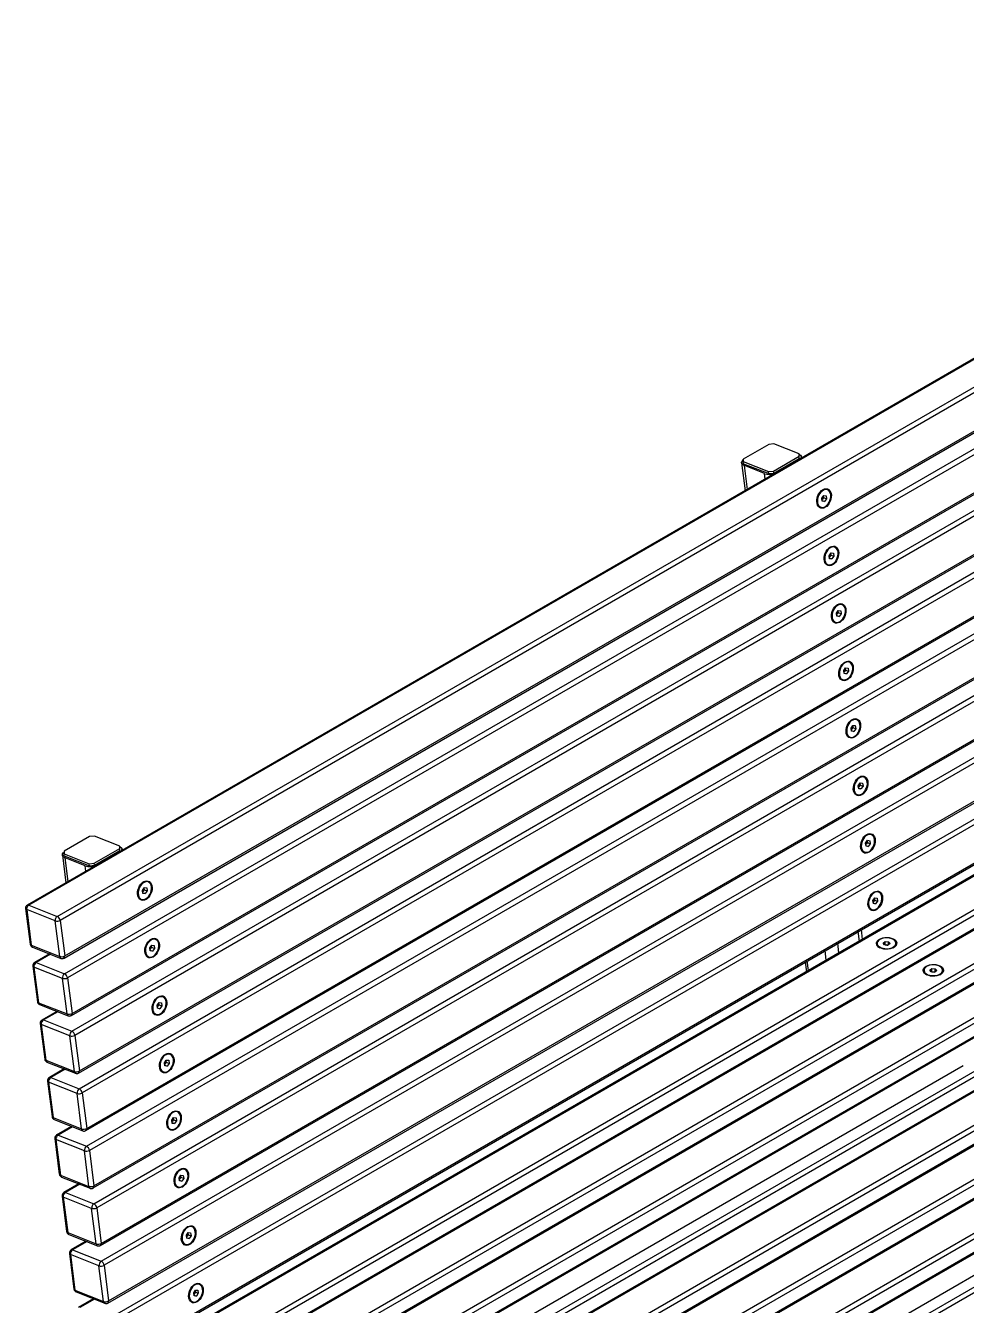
# Model space of a CAD drawing. Header units: millimetres. Extents: x 4581 to 10521, y 581 to 4781.
# Drawn here: x 8437 to 9220, y 2658 to 3724 of the extents above; entities that cross this region are included whole.
import ezdxf

# ---------------------------------------------------------------- set-up
doc = ezdxf.new("R2010")
doc.units = ezdxf.units.MM

# ---------------------------------------------------------------- blocks, each defined once
blk = doc.blocks.new('izometria')
for p, q in [((1578.3, 2706.1), (309.7, 1973.8)), ((1579.4, 2706.1), (310.9, 1973.8)), ((334.6, 1964.4), (1603.2, 2696.7)), ((1605.6, 2693.3), (337, 1961)), ((340.2, 1929.6), (1608.8, 2661.9)), ((340.8, 1931.4), (1609.4, 2663.7)), ((340.7, 1916.6), (1609.3, 2648.9)), ((1611.7, 2645.4), (343.1, 1913.1)), ((346.3, 1881.8), (1614.8, 2614.1)), ((346.9, 1883.5), (1615.4, 2615.8)), ((346.8, 1868.7), (1615.3, 2601)), ((1617.8, 2597.6), (349.2, 1865.3)), ((352.4, 1833.9), (1620.9, 2566.2)), ((353, 1835.7), (1621.5, 2568)), ((352.9, 1820.8), (1621.4, 2553.1)), ((1623.8, 2549.7), (355.3, 1817.4)), ((358.5, 1786), (1627, 2518.3)), ((359.1, 1787.8), (1627.6, 2520.1)), ((359, 1773), (1627.5, 2505.3)), ((1629.9, 2501.8), (361.4, 1769.5)), ((364.5, 1738.2), (1633.1, 2470.5)), ((365.1, 1739.9), (1633.7, 2472.2)), ((365, 1725.1), (1633.6, 2457.4)), ((1636, 2454), (367.5, 1721.6)), ((370.6, 1690.3), (1639.2, 2422.6)), ((371.2, 1692.1), (1639.8, 2424.4)), ((371.1, 1677.2), (1639.7, 2409.5)), ((1642.1, 2406.1), (373.5, 1673.8)), ((377.3, 1644.2), (1645.9, 2376.5)), ((376.7, 1642.4), (1645.3, 2374.7)), ((377.2, 1629.3), (1645.8, 2361.7)), ((1648.2, 2358.2), (379.6, 1625.9)), ((927.1, 2357.4), (905.9, 2345.1)), ((931.3, 2357.8), (927.1, 2357.4)), ((952.3, 2349.5), (931.3, 2357.8)), ((905.9, 2345.1), (905.9, 2343.1)), ((931, 2335.2), (952.3, 2347.5)), ((931.3, 2333.5), (952.5, 2345.7)), ((952.3, 2347.5), (952.3, 2349.5)), ((952.5, 2347.8), (952.3, 2349.5)), ((952.5, 2345.7), (952.3, 2347.5)), ((952.5, 2345.7), (952.5, 2347.8)), ((954.3, 2345.9), (954.1, 2347.1)), ((904.5, 2341.9), (907.4, 2318.8)), ((905.9, 2343.1), (926.8, 2334.8)), ((906.1, 2341.3), (905.9, 2343.1)), ((906.1, 2341.3), (927.1, 2333.1)), ((923.5, 2333.1), (906.8, 2339.7)), ((909.3, 2319.9), (906.8, 2339.7)), ((926.8, 2334.8), (931, 2335.2)), ((927.1, 2333.1), (926.8, 2334.8)), ((931.3, 2333.5), (931, 2335.2)), ((382.8, 1594.5), (1651.3, 2326.9)), ((383.4, 1596.3), (1651.9, 2328.6)), ((924.1, 2328.5), (923.5, 2333.1)), ((927.1, 2333.1), (931.3, 2333.5)), ((1646, 2315.2), (377.4, 1582.9)), ((1647.5, 2315), (378.9, 1582.7)), ((971.3, 2312.6), (972.9, 2314.9)), ((971.6, 2310.1), (971.3, 2312.6)), ((972.7, 2313.1), (971.9, 2311.9)), ((972.5, 2314.4), (972.5, 2314.3)), ((972.5, 2314.3), (972.7, 2313.1)), ((972.7, 2313.1), (975.1, 2312.1)), ((972.9, 2314.9), (974.8, 2314.6)), ((974.8, 2314.6), (975.1, 2312.1)), ((976.1, 2319.6), (975.7, 2319.8)), ((969.9, 2305.3), (970.3, 2305.1)), ((971.9, 2311.9), (971.4, 2311.3)), ((971.5, 2310.6), (973.5, 2309.8)), ((973.5, 2309.8), (971.6, 2310.1)), ((975.1, 2312.1), (973.5, 2309.8)), ((403, 1568.8), (1671.5, 2301.1)), ((1673.7, 2297.5), (405.1, 1565.2)), ((1684.9, 2292.7), (416.3, 1560.4)), ((1686.4, 2292.6), (417.8, 1560.3)), ((441.9, 1546.4), (1710.4, 2278.7)), ((1712.5, 2275), (444, 1542.7)), ((1723.8, 2270.3), (455.2, 1538)), ((1725.3, 2270.1), (456.7, 1537.8)), ((982.1, 2271.7), (981.7, 2271.9)), ((977.3, 2264.7), (979, 2267)), ((977.7, 2262.2), (977.3, 2264.7)), ((978, 2264.1), (977.5, 2263.4)), ((977.6, 2262.8), (979.6, 2262)), ((979.6, 2262), (977.7, 2262.2)), ((978.8, 2265.2), (978, 2264.1)), ((978.6, 2266.5), (978.8, 2265.2)), ((978.6, 2266.5), (978.6, 2266.5)), ((978.8, 2265.2), (981.2, 2264.2)), ((979, 2267), (980.9, 2266.8)), ((981.2, 2264.2), (979.6, 2262)), ((980.9, 2266.8), (981.2, 2264.2)), ((480.8, 1523.9), (1749.3, 2256.2)), ((1751.4, 2252.6), (482.9, 1520.2)), ((976, 2257.4), (976.4, 2257.2)), ((1762.7, 2247.8), (494.1, 1515.5)), ((1764.2, 2247.7), (495.6, 1515.4)), ((519.7, 1501.5), (1788.2, 2233.8)), ((1790.3, 2230.1), (521.8, 1497.8)), ((1801.6, 2225.4), (533, 1493)), ((1803.1, 2225.2), (534.5, 1492.9)), ((983.4, 2216.9), (985, 2219.1)), ((983.8, 2214.3), (983.4, 2216.9)), ((984.9, 2217.3), (984.1, 2216.2)), ((984.7, 2218.6), (984.9, 2217.3)), ((984.7, 2218.6), (984.7, 2218.6)), ((984.9, 2217.3), (987.3, 2216.4)), ((985, 2219.1), (987, 2218.9)), ((987, 2218.9), (987.3, 2216.4)), ((988.2, 2223.9), (987.8, 2224)), ((558.5, 1479), (1827.1, 2211.3)), ((1829.2, 2207.7), (560.7, 1475.3)), ((982.1, 2209.5), (982.5, 2209.4)), ((984.1, 2216.2), (983.6, 2215.6)), ((983.7, 2214.9), (985.7, 2214.1)), ((985.7, 2214.1), (983.8, 2214.3)), ((987.3, 2216.4), (985.7, 2214.1)), ((1840.4, 2202.9), (571.9, 1470.6)), ((1841.9, 2202.8), (573.4, 1470.4)), ((597.4, 1456.6), (1866, 2188.9)), ((1868.1, 2185.2), (599.6, 1452.9)), ((1879.3, 2180.5), (610.8, 1448.1)), ((1880.8, 2180.3), (612.3, 1448)), ((994.3, 2176), (993.9, 2176.1)), ((636.3, 1434.1), (1904.9, 2166.4)), ((989.5, 2169), (991.1, 2171.3)), ((989.8, 2166.5), (989.5, 2169)), ((990.1, 2168.3), (989.7, 2167.7)), ((989.8, 2167), (991.8, 2166.2)), ((991.8, 2166.2), (989.8, 2166.5)), ((990.9, 2169.5), (990.1, 2168.3)), ((990.8, 2170.8), (990.8, 2170.7)), ((990.8, 2170.7), (990.9, 2169.5)), ((990.9, 2169.5), (993.4, 2168.5)), ((991.1, 2171.3), (993.1, 2171)), ((993.4, 2168.5), (991.8, 2166.2)), ((993.1, 2171), (993.4, 2168.5)), ((1907, 2162.8), (638.5, 1430.4)), ((1918.2, 2158), (649.7, 1425.7)), ((1919.7, 2157.9), (651.2, 1425.5)), ((988.2, 2161.7), (988.6, 2161.5)), ((675.2, 1411.7), (1943.8, 2144)), ((1945.9, 2140.3), (677.3, 1408)), ((995.6, 2121.1), (997.2, 2123.4)), ((995.9, 2118.6), (995.6, 2121.1)), ((997, 2121.6), (996.2, 2120.5)), ((996.9, 2122.9), (997, 2121.6)), ((996.9, 2122.9), (996.9, 2122.9)), ((997, 2121.6), (999.5, 2120.6)), ((997.2, 2123.4), (999.1, 2123.2)), ((999.1, 2123.2), (999.5, 2120.6)), ((1000.4, 2128.1), (1000, 2128.3)), ((994.3, 2113.8), (994.7, 2113.6)), ((996.2, 2120.5), (995.8, 2119.8)), ((995.9, 2119.1), (997.9, 2118.4)), ((997.9, 2118.4), (995.9, 2118.6)), ((999.5, 2120.6), (997.9, 2118.4)), ((1006.5, 2080.3), (1006.1, 2080.4)), ((1001.7, 2073.2), (1003.3, 2075.5)), ((1002, 2070.7), (1001.7, 2073.2)), ((1002.3, 2072.6), (1001.8, 2072)), ((1001.9, 2071.3), (1003.9, 2070.5)), ((1003.9, 2070.5), (1002, 2070.7)), ((1003.1, 2073.7), (1002.3, 2072.6)), ((1002.9, 2075), (1003.1, 2073.7)), ((1002.9, 2075), (1002.9, 2075)), ((1003.1, 2073.7), (1005.6, 2072.8)), ((1003.3, 2075.5), (1005.2, 2075.3)), ((1005.6, 2072.8), (1003.9, 2070.5)), ((1005.2, 2075.3), (1005.6, 2072.8)), ((1000.4, 2065.9), (1000.8, 2065.8)), ((361.4, 2030.8), (340.2, 2018.6)), ((365.6, 2031.2), (361.4, 2030.8)), ((386.6, 2022.9), (365.6, 2031.2)), ((1007.8, 2025.4), (1009.4, 2027.7)), ((1008.1, 2022.9), (1007.8, 2025.4)), ((1009.2, 2025.9), (1008.4, 2024.7)), ((1009, 2027.2), (1009, 2027.1)), ((1009, 2027.1), (1009.2, 2025.9)), ((1009.2, 2025.9), (1011.6, 2024.9)), ((1009.4, 2027.7), (1011.3, 2027.4)), ((1011.6, 2024.9), (1010, 2022.6)), ((1011.3, 2027.4), (1011.6, 2024.9)), ((1012.6, 2032.4), (1012.2, 2032.5)), ((338.8, 2015.4), (341.8, 1992.3)), ((340.2, 2018.6), (340.2, 2016.5)), ((340.2, 2016.5), (361.1, 2008.2)), ((340.4, 2014.8), (340.2, 2016.5)), ((340.4, 2014.8), (361.4, 2006.5)), ((365.4, 2008.6), (386.6, 2020.9)), ((365.6, 2006.9), (386.8, 2019.1)), ((386.6, 2020.9), (386.6, 2022.9)), ((386.8, 2021.2), (386.6, 2022.9)), ((386.8, 2019.1), (386.6, 2020.9)), ((386.8, 2019.1), (386.8, 2021.2)), ((388.6, 2019.3), (388.4, 2020.6)), ((1006.4, 2018.1), (1006.8, 2017.9)), ((1008.4, 2024.7), (1007.9, 2024.1)), ((1008, 2023.4), (1010, 2022.6)), ((1010, 2022.6), (1008.1, 2022.9)), ((357.9, 2006.5), (341.1, 2013.1)), ((343.6, 1993.4), (341.1, 2013.1)), ((358.4, 2001.9), (357.9, 2006.5)), ((361.1, 2008.2), (365.4, 2008.6)), ((361.4, 2006.5), (361.1, 2008.2)), ((361.4, 2006.5), (365.6, 2006.9)), ((365.6, 2006.9), (365.4, 2008.6)), ((410.4, 1993), (410, 1993.2)), ((405.6, 1986), (407.2, 1988.3)), ((405.9, 1983.5), (405.6, 1986)), ((406.2, 1985.4), (405.7, 1984.7)), ((405.8, 1984.1), (407.8, 1983.3)), ((407.8, 1983.3), (405.9, 1983.5)), ((407, 1986.5), (406.2, 1985.4)), ((406.8, 1987.8), (407, 1986.5)), ((406.8, 1987.8), (406.8, 1987.8)), ((407, 1986.5), (409.4, 1985.6)), ((407.2, 1988.3), (409.1, 1988.1)), ((409.4, 1985.6), (407.8, 1983.3)), ((409.1, 1988.1), (409.4, 1985.6)), ((1018.6, 1984.5), (1018.2, 1984.7)), ((310.9, 1973.8), (334.6, 1964.4)), ((404.3, 1978.7), (404.7, 1978.5)), ((1013.9, 1977.5), (1015.5, 1979.8)), ((1014.2, 1975), (1013.9, 1977.5)), ((1014.5, 1976.9), (1014, 1976.2)), ((1014.1, 1975.5), (1016.1, 1974.7)), ((1016.1, 1974.7), (1014.2, 1975)), ((1015.3, 1978), (1014.5, 1976.9)), ((1015.1, 1979.3), (1015.3, 1978)), ((1015.1, 1979.3), (1015.1, 1979.3)), ((1015.3, 1978), (1017.7, 1977)), ((1015.5, 1979.8), (1017.4, 1979.6)), ((1017.7, 1977), (1016.1, 1974.7)), ((1017.4, 1979.6), (1017.7, 1977)), ((308.2, 1970.8), (312, 1941.2)), ((332.8, 1960.6), (309.1, 1970)), ((309.1, 1970), (312.8, 1940.4)), ((337, 1961), (340.8, 1931.4)), ((1012.5, 1970.2), (1012.9, 1970)), ((336.6, 1931), (332.8, 1960.6)), ((1002.6, 1943.8), (1001.6, 1951.8)), ((1005.2, 1945.2), (1004.2, 1953.3)), ((312.8, 1940.4), (336.6, 1931)), ((411.7, 1938.2), (413.3, 1940.4)), ((412.9, 1939.9), (413.1, 1938.6)), ((412.9, 1939.9), (412.9, 1939.9)), ((413.3, 1940.4), (415.2, 1940.2)), ((415.2, 1940.2), (415.5, 1937.7)), ((416.5, 1945.2), (416.1, 1945.3)), ((985.6, 1934), (984.6, 1942)), ((1017.5, 1941.9), (1017.5, 1941.5)), ((1022.4, 1942.1), (1024, 1943.4)), ((1023.6, 1940.6), (1022.4, 1942.1)), ((1026.4, 1940.4), (1023.6, 1940.6)), ((1024, 1943.4), (1026.9, 1943.3)), ((1024, 1940.6), (1024, 1943.4)), ((1024, 1940.5), (1024, 1940.6)), ((1024, 1940.6), (1025.5, 1940.5)), ((1025.5, 1940.5), (1026.5, 1940.5)), ((1028.1, 1941.8), (1026.4, 1940.4)), ((1026.9, 1943.3), (1028.1, 1941.8)), ((1026.9, 1940.8), (1026.9, 1943.3)), ((1033, 1941.5), (1033, 1941.9)), ((313.9, 1938.8), (337.6, 1929.4)), ((328.3, 1933.1), (315.8, 1925.9)), ((329, 1932.8), (317, 1925.9)), ((410.3, 1930.8), (410.7, 1930.7)), ((412, 1935.6), (411.7, 1938.2)), ((412.3, 1937.5), (411.8, 1936.9)), ((411.9, 1936.2), (413.9, 1935.4)), ((413.9, 1935.4), (412, 1935.6)), ((413.1, 1938.6), (412.3, 1937.5)), ((413.1, 1938.6), (415.5, 1937.7)), ((415.5, 1937.7), (413.9, 1935.4)), ((975, 1927.8), (974, 1935.9)), ((314.3, 1922.9), (318.1, 1893.3)), ((338.9, 1912.7), (315.2, 1922.1)), ((315.2, 1922.1), (318.9, 1892.5)), ((317, 1925.9), (340.7, 1916.6)), ((957.3, 1926.2), (958.4, 1918.2)), ((960.2, 1919.3), (959.2, 1927.3)), ((1056.3, 1919.5), (1056.3, 1919)), ((1061.2, 1919.6), (1062.9, 1921)), ((1062.4, 1918.1), (1061.2, 1919.6)), ((1062.9, 1921), (1065.8, 1920.8)), ((1062.9, 1918.1), (1062.9, 1921)), ((1067, 1919.3), (1065.3, 1918)), ((1065.8, 1920.8), (1067, 1919.3)), ((1065.8, 1918.3), (1065.8, 1920.8)), ((1071.9, 1919), (1071.9, 1919.5)), ((342.7, 1883.1), (338.9, 1912.7)), ((343.1, 1913.1), (346.9, 1883.5)), ((1065.3, 1918), (1062.4, 1918.1)), ((1062.9, 1918.1), (1062.9, 1918.1)), ((1062.9, 1918.1), (1064.4, 1918.1)), ((1064.4, 1918.1), (1065.4, 1918)), ((422.5, 1897.3), (422.1, 1897.5)), ((318.9, 1892.5), (342.7, 1883.1)), ((319.9, 1890.9), (343.7, 1881.6)), ((417.7, 1890.3), (419.4, 1892.6)), ((418.1, 1887.8), (417.7, 1890.3)), ((418.4, 1889.6), (417.9, 1889)), ((418, 1888.3), (420, 1887.5)), ((420, 1887.5), (418.1, 1887.8)), ((419.2, 1890.8), (418.4, 1889.6)), ((419, 1892.1), (419, 1892)), ((419, 1892), (419.2, 1890.8)), ((419.2, 1890.8), (421.6, 1889.8)), ((419.4, 1892.6), (421.3, 1892.3)), ((421.6, 1889.8), (420, 1887.5)), ((421.3, 1892.3), (421.6, 1889.8)), ((334.4, 1885.2), (321.9, 1878)), ((335, 1885), (323, 1878.1)), ((323, 1878.1), (346.8, 1868.7)), ((416.4, 1883), (416.8, 1882.8)), ((320.4, 1875.1), (324.2, 1845.5)), ((345, 1864.9), (321.3, 1874.2)), ((321.3, 1874.2), (325, 1844.6)), ((349.2, 1865.3), (353, 1835.7)), ((348.8, 1835.3), (345, 1864.9)), ((325, 1844.6), (348.8, 1835.3)), ((423.8, 1842.4), (425.4, 1844.7)), ((425.1, 1844.2), (425.3, 1842.9)), ((425.1, 1844.2), (425.1, 1844.2)), ((425.4, 1844.7), (427.4, 1844.5)), ((427.4, 1844.5), (427.7, 1841.9)), ((428.6, 1849.4), (428.2, 1849.6)), ((326, 1843.1), (349.8, 1833.7)), ((340.4, 1837.4), (328, 1830.2)), ((341.1, 1837.1), (329.1, 1830.2)), ((422.5, 1835.1), (422.9, 1834.9)), ((424.2, 1839.9), (423.8, 1842.4)), ((424.4, 1841.8), (424, 1841.1)), ((424.1, 1840.5), (426.1, 1839.7)), ((426.1, 1839.7), (424.2, 1839.9)), ((425.3, 1842.9), (424.4, 1841.8)), ((425.3, 1842.9), (427.7, 1841.9)), ((427.7, 1841.9), (426.1, 1839.7)), ((1088.9, 1839.9), (551.5, 1529.6)), ((326.5, 1827.2), (330.2, 1797.6)), ((351.1, 1817), (327.3, 1826.4)), ((327.3, 1826.4), (331.1, 1796.8)), ((329.1, 1830.2), (352.9, 1820.8)), ((354.8, 1787.4), (351.1, 1817)), ((355.3, 1817.4), (359.1, 1787.8)), ((434.7, 1801.6), (434.3, 1801.7)), ((331.1, 1796.8), (354.8, 1787.4)), ((332.1, 1795.2), (355.9, 1785.8)), ((429.9, 1794.6), (431.5, 1796.8)), ((430.2, 1792), (429.9, 1794.6)), ((430.5, 1793.9), (430.1, 1793.3)), ((430.2, 1792.6), (432.2, 1791.8)), ((432.2, 1791.8), (430.2, 1792)), ((431.3, 1795), (430.5, 1793.9)), ((431.2, 1796.3), (431.3, 1795)), ((431.2, 1796.3), (431.2, 1796.3)), ((431.3, 1795), (433.8, 1794.1)), ((431.5, 1796.8), (433.5, 1796.6)), ((433.8, 1794.1), (432.2, 1791.8)), ((433.5, 1796.6), (433.8, 1794.1)), ((346.5, 1789.5), (334, 1782.3)), ((347.2, 1789.2), (335.2, 1782.3)), ((335.2, 1782.3), (359, 1773)), ((428.6, 1787.2), (429, 1787.1)), ((332.6, 1779.3), (336.3, 1749.7)), ((357.2, 1769.1), (333.4, 1778.5)), ((333.4, 1778.5), (337.2, 1748.9)), ((360.9, 1739.5), (357.2, 1769.1)), ((361.4, 1769.5), (365.1, 1739.9)), ((337.2, 1748.9), (360.9, 1739.5)), ((436, 1746.7), (437.6, 1749)), ((437.3, 1748.5), (437.3, 1748.4)), ((437.3, 1748.4), (437.4, 1747.2)), ((437.6, 1749), (439.5, 1748.7)), ((439.5, 1748.7), (439.9, 1746.2)), ((440.8, 1753.7), (440.4, 1753.8)), ((707, 1439.8), (1244.4, 1750.1)), ((338.2, 1747.3), (361.9, 1738)), ((352.6, 1741.6), (340.1, 1734.4)), ((353.3, 1741.4), (341.3, 1734.4)), ((434.7, 1739.4), (435.1, 1739.2)), ((436.3, 1744.2), (436, 1746.7)), ((436.6, 1746), (436.2, 1745.4)), ((436.2, 1744.7), (438.3, 1743.9)), ((438.3, 1743.9), (436.3, 1744.2)), ((437.4, 1747.2), (436.6, 1746)), ((437.4, 1747.2), (439.9, 1746.2)), ((439.9, 1746.2), (438.3, 1743.9)), ((338.6, 1731.5), (342.4, 1701.9)), ((363.2, 1721.2), (339.5, 1730.6)), ((339.5, 1730.6), (343.3, 1701)), ((341.3, 1734.4), (365, 1725.1)), ((367, 1691.7), (363.2, 1721.2)), ((367.5, 1721.6), (371.2, 1692.1)), ((446.9, 1705.8), (446.5, 1706)), ((343.3, 1701), (367, 1691.7)), ((344.3, 1699.5), (368, 1690.1)), ((442.1, 1698.8), (443.7, 1701.1)), ((442.4, 1696.3), (442.1, 1698.8)), ((442.7, 1698.2), (442.2, 1697.5)), ((442.3, 1696.8), (444.3, 1696.1)), ((444.3, 1696.1), (442.4, 1696.3)), ((443.5, 1699.3), (442.7, 1698.2)), ((443.3, 1700.6), (443.5, 1699.3)), ((443.3, 1700.6), (443.3, 1700.6)), ((443.5, 1699.3), (446, 1698.3)), ((443.7, 1701.1), (445.6, 1700.9)), ((446, 1698.3), (444.3, 1696.1)), ((445.6, 1700.9), (446, 1698.3)), ((358.7, 1693.8), (346.2, 1686.6)), ((359.4, 1693.5), (347.4, 1686.6)), ((347.4, 1686.6), (371.1, 1677.2)), ((440.8, 1691.5), (441.2, 1691.3)), ((344.7, 1683.6), (348.5, 1654)), ((369.3, 1673.4), (345.6, 1682.7)), ((345.6, 1682.7), (349.3, 1653.2)), ((373.1, 1643.8), (369.3, 1673.4)), ((373.5, 1673.8), (377.3, 1644.2)), ((349.3, 1653.2), (373.1, 1643.8)), ((448.2, 1650.9), (449.8, 1653.2)), ((449.4, 1652.7), (449.6, 1651.4)), ((449.4, 1652.7), (449.4, 1652.7)), ((449.8, 1653.2), (451.7, 1653)), ((451.7, 1653), (452, 1650.5)), ((453, 1658), (452.6, 1658.1)), ((350.4, 1651.6), (374.1, 1642.2)), ((364.8, 1645.9), (352.3, 1638.7)), ((365.5, 1645.6), (353.5, 1638.7)), ((446.8, 1643.6), (447.2, 1643.5)), ((448.5, 1648.4), (448.2, 1650.9)), ((448.8, 1650.3), (448.3, 1649.6)), ((448.4, 1649), (450.4, 1648.2)), ((450.4, 1648.2), (448.5, 1648.4)), ((449.6, 1651.4), (448.8, 1650.3)), ((449.6, 1651.4), (452, 1650.5)), ((452, 1650.5), (450.4, 1648.2))]:
    blk.add_line(p, q)
at = {"flags": 128}
for points in [[(906.8, 2339.7), (905.8, 2340.2), (905.1, 2340.8), (904.6, 2341.5), (904.5, 2342.2), (904.7, 2343), (905.1, 2343.7), (905.9, 2344.5), (905.9, 2344.5)], [(952.3, 2349.2), (952.8, 2348.9), (953.5, 2348.3), (954, 2347.6), (954.1, 2346.9), (954, 2346.1), (953.6, 2345.5)], [(972.3, 2319.8), (973.5, 2320.3), (974.8, 2320.5), (976, 2320.4), (977, 2319.9), (977.9, 2319.1), (978.6, 2317.9), (979.1, 2316.6), (979.3, 2315), (979.2, 2313.4), (978.9, 2311.7), (978.3, 2310), (977.5, 2308.4), (976.5, 2307), (975.4, 2305.8), (974.1, 2305), (972.9, 2304.4), (971.6, 2304.2), (970.4, 2304.3), (969.4, 2304.8), (968.5, 2305.7), (967.8, 2306.8), (967.3, 2308.1), (967.1, 2309.7), (967.2, 2311.3), (967.5, 2313), (968.1, 2314.7), (968.9, 2316.3), (969.9, 2317.7), (971, 2318.9), (972.3, 2319.8)], [(978.7, 2315.5), (978.4, 2316.9), (977.8, 2318.1), (977.1, 2319), (976.1, 2319.6), (975, 2319.8), (973.8, 2319.7), (972.6, 2319.3), (971.5, 2318.5), (970.4, 2317.5), (969.4, 2316.2), (968.6, 2314.7), (968, 2313.1), (967.7, 2311.5), (967.6, 2309.9), (967.8, 2308.5), (968.3, 2307.2), (968.9, 2306.1), (969.8, 2305.4), (970.8, 2305), (972, 2304.9), (973.2, 2305.2), (974.4, 2305.8), (975.5, 2306.7), (976.5, 2307.9), (977.4, 2309.2), (978.1, 2310.8), (978.6, 2312.4), (978.8, 2314), (978.7, 2315.5)], [(978.3, 2271.9), (979.6, 2272.4), (980.9, 2272.7), (982.1, 2272.5), (983.1, 2272), (984, 2271.2), (984.7, 2270.1), (985.2, 2268.7), (985.4, 2267.2), (985.3, 2265.5), (985, 2263.8), (984.4, 2262.1), (983.6, 2260.5), (982.6, 2259.1), (981.5, 2258), (980.2, 2257.1), (979, 2256.5), (977.7, 2256.3), (976.5, 2256.5), (975.4, 2257), (974.5, 2257.8), (973.9, 2258.9), (973.4, 2260.3), (973.2, 2261.8), (973.3, 2263.5), (973.6, 2265.2), (974.2, 2266.9), (975, 2268.4), (976, 2269.8), (977.1, 2271), (978.3, 2271.9)], [(984.8, 2267.7), (984.5, 2269), (983.9, 2270.2), (983.1, 2271.1), (982.2, 2271.7), (981.1, 2272), (979.9, 2271.9), (978.7, 2271.4), (977.5, 2270.7), (976.4, 2269.6), (975.5, 2268.3), (974.7, 2266.8), (974.1, 2265.3), (973.8, 2263.6), (973.7, 2262.1), (973.9, 2260.6), (974.3, 2259.3), (975, 2258.3), (975.9, 2257.5), (976.9, 2257.1), (978, 2257), (979.2, 2257.3), (980.4, 2257.9), (981.6, 2258.8), (982.6, 2260), (983.5, 2261.4), (984.2, 2262.9), (984.6, 2264.5), (984.8, 2266.1), (984.8, 2267.7)], [(984.4, 2224), (985.7, 2224.6), (987, 2224.8), (988.1, 2224.6), (989.2, 2224.1), (990.1, 2223.3), (990.8, 2222.2), (991.2, 2220.8), (991.4, 2219.3), (991.4, 2217.6), (991, 2215.9), (990.5, 2214.2), (989.7, 2212.7), (988.7, 2211.3), (987.5, 2210.1), (986.3, 2209.2), (985, 2208.7), (983.8, 2208.4), (982.6, 2208.6), (981.5, 2209.1), (980.6, 2209.9), (979.9, 2211), (979.5, 2212.4), (979.3, 2213.9), (979.4, 2215.6), (979.7, 2217.3), (980.3, 2219), (981.1, 2220.6), (982.1, 2222), (983.2, 2223.1), (984.4, 2224)], [(990.9, 2219.8), (990.6, 2221.2), (990, 2222.3), (989.2, 2223.2), (988.3, 2223.8), (987.2, 2224.1), (986, 2224), (984.8, 2223.6), (983.6, 2222.8), (982.5, 2221.7), (981.6, 2220.4), (980.8, 2219), (980.2, 2217.4), (979.9, 2215.8), (979.8, 2214.2), (980, 2212.7), (980.4, 2211.4), (981.1, 2210.4), (982, 2209.6), (983, 2209.2), (984.1, 2209.1), (985.3, 2209.4), (986.5, 2210), (987.7, 2210.9), (988.7, 2212.1), (989.6, 2213.5), (990.3, 2215), (990.7, 2216.7), (990.9, 2218.3), (990.9, 2219.8)], [(990.5, 2176.1), (991.8, 2176.7), (993, 2176.9), (994.2, 2176.8), (995.3, 2176.3), (996.2, 2175.5), (996.9, 2174.3), (997.3, 2173), (997.5, 2171.4), (997.5, 2169.8), (997.1, 2168.1), (996.5, 2166.4), (995.7, 2164.8), (994.8, 2163.4), (993.6, 2162.2), (992.4, 2161.3), (991.1, 2160.8), (989.9, 2160.6), (988.7, 2160.7), (987.6, 2161.2), (986.7, 2162), (986, 2163.2), (985.6, 2164.5), (985.4, 2166.1), (985.4, 2167.7), (985.8, 2169.4), (986.4, 2171.1), (987.2, 2172.7), (988.1, 2174.1), (989.3, 2175.3), (990.5, 2176.1)], [(997, 2171.9), (996.6, 2173.3), (996.1, 2174.5), (995.3, 2175.4), (994.4, 2176), (993.3, 2176.2), (992.1, 2176.1), (990.9, 2175.7), (989.7, 2174.9), (988.6, 2173.9), (987.6, 2172.6), (986.9, 2171.1), (986.3, 2169.5), (986, 2167.9), (985.9, 2166.3), (986.1, 2164.9), (986.5, 2163.6), (987.2, 2162.5), (988, 2161.8), (989.1, 2161.4), (990.2, 2161.3), (991.4, 2161.5), (992.6, 2162.2), (993.8, 2163.1), (994.8, 2164.2), (995.7, 2165.6), (996.4, 2167.2), (996.8, 2168.8), (997, 2170.4), (997, 2171.9)], [(996.6, 2128.3), (997.9, 2128.8), (999.1, 2129), (1000.3, 2128.9), (1001.4, 2128.4), (1002.3, 2127.6), (1003, 2126.5), (1003.4, 2125.1), (1003.6, 2123.6), (1003.5, 2121.9), (1003.2, 2120.2), (1002.6, 2118.5), (1001.8, 2116.9), (1000.8, 2115.5), (999.7, 2114.4), (998.5, 2113.5), (997.2, 2112.9), (995.9, 2112.7), (994.8, 2112.9), (993.7, 2113.3), (992.8, 2114.2), (992.1, 2115.3), (991.7, 2116.7), (991.5, 2118.2), (991.5, 2119.9), (991.9, 2121.6), (992.4, 2123.2), (993.2, 2124.8), (994.2, 2126.2), (995.4, 2127.4), (996.6, 2128.3)], [(1003, 2124.1), (1002.7, 2125.4), (1002.2, 2126.6), (1001.4, 2127.5), (1000.4, 2128.1), (999.4, 2128.4), (998.2, 2128.3), (997, 2127.8), (995.8, 2127.1), (994.7, 2126), (993.7, 2124.7), (992.9, 2123.2), (992.4, 2121.6), (992, 2120), (992, 2118.5), (992.2, 2117), (992.6, 2115.7), (993.3, 2114.7), (994.1, 2113.9), (995.2, 2113.5), (996.3, 2113.4), (997.5, 2113.7), (998.7, 2114.3), (999.8, 2115.2), (1000.9, 2116.4), (1001.8, 2117.8), (1002.4, 2119.3), (1002.9, 2120.9), (1003.1, 2122.5), (1003, 2124.1)], [(1002.7, 2080.4), (1003.9, 2081), (1005.2, 2081.2), (1006.4, 2081), (1007.5, 2080.5), (1008.4, 2079.7), (1009, 2078.6), (1009.5, 2077.2), (1009.7, 2075.7), (1009.6, 2074), (1009.3, 2072.3), (1008.7, 2070.6), (1007.9, 2069.1), (1006.9, 2067.7), (1005.8, 2066.5), (1004.6, 2065.6), (1003.3, 2065.1), (1002, 2064.8), (1000.8, 2065), (999.8, 2065.5), (998.9, 2066.3), (998.2, 2067.4), (997.7, 2068.8), (997.5, 2070.3), (997.6, 2072), (997.9, 2073.7), (998.5, 2075.4), (999.3, 2077), (1000.3, 2078.4), (1001.4, 2079.5), (1002.7, 2080.4)], [(1009.1, 2076.2), (1008.8, 2077.6), (1008.3, 2078.7), (1007.5, 2079.6), (1006.5, 2080.2), (1005.4, 2080.5), (1004.3, 2080.4), (1003.1, 2079.9), (1001.9, 2079.2), (1000.8, 2078.1), (999.8, 2076.8), (999, 2075.4), (998.5, 2073.8), (998.1, 2072.2), (998.1, 2070.6), (998.2, 2069.1), (998.7, 2067.8), (999.3, 2066.8), (1000.2, 2066), (1001.2, 2065.6), (1002.4, 2065.5), (1003.6, 2065.8), (1004.8, 2066.4), (1005.9, 2067.3), (1007, 2068.5), (1007.8, 2069.9), (1008.5, 2071.4), (1009, 2073), (1009.2, 2074.7), (1009.1, 2076.2)], [(1008.8, 2032.5), (1010, 2033.1), (1011.3, 2033.3), (1012.5, 2033.2), (1013.5, 2032.7), (1014.4, 2031.8), (1015.1, 2030.7), (1015.6, 2029.4), (1015.8, 2027.8), (1015.7, 2026.2), (1015.4, 2024.4), (1014.8, 2022.8), (1014, 2021.2), (1013, 2019.8), (1011.9, 2018.6), (1010.6, 2017.7), (1009.4, 2017.2), (1008.1, 2017), (1006.9, 2017.1), (1005.9, 2017.6), (1005, 2018.4), (1004.3, 2019.6), (1003.8, 2020.9), (1003.6, 2022.5), (1003.7, 2024.1), (1004, 2025.8), (1004.6, 2027.5), (1005.4, 2029.1), (1006.4, 2030.5), (1007.5, 2031.7), (1008.8, 2032.5)], [(1015.2, 2028.3), (1014.9, 2029.7), (1014.3, 2030.9), (1013.6, 2031.8), (1012.6, 2032.4), (1011.5, 2032.6), (1010.3, 2032.5), (1009.1, 2032.1), (1008, 2031.3), (1006.9, 2030.3), (1005.9, 2029), (1005.1, 2027.5), (1004.5, 2025.9), (1004.2, 2024.3), (1004.1, 2022.7), (1004.3, 2021.2), (1004.8, 2020), (1005.4, 2018.9), (1006.3, 2018.2), (1007.3, 2017.7), (1008.5, 2017.7), (1009.7, 2017.9), (1010.9, 2018.5), (1012, 2019.5), (1013, 2020.6), (1013.9, 2022), (1014.6, 2023.6), (1015.1, 2025.2), (1015.3, 2026.8), (1015.2, 2028.3)], [(341.1, 2013.1), (340.1, 2013.6), (339.4, 2014.2), (338.9, 2014.9), (338.8, 2015.6), (339, 2016.4), (339.4, 2017.2), (340.2, 2017.9), (340.2, 2017.9)], [(386.6, 2022.6), (387.1, 2022.3), (387.8, 2021.8), (388.3, 2021.1), (388.4, 2020.3), (388.3, 2019.6), (387.9, 2018.9)], [(406.6, 1993.2), (407.8, 1993.7), (409.1, 1994), (410.3, 1993.8), (411.4, 1993.3), (412.2, 1992.5), (412.9, 1991.4), (413.4, 1990), (413.6, 1988.5), (413.5, 1986.8), (413.2, 1985.1), (412.6, 1983.4), (411.8, 1981.8), (410.8, 1980.4), (409.7, 1979.3), (408.5, 1978.4), (407.2, 1977.8), (405.9, 1977.6), (404.7, 1977.8), (403.7, 1978.3), (402.8, 1979.1), (402.1, 1980.2), (401.6, 1981.6), (401.4, 1983.1), (401.5, 1984.8), (401.8, 1986.5), (402.4, 1988.2), (403.2, 1989.7), (404.2, 1991.1), (405.3, 1992.3), (406.6, 1993.2)], [(413, 1989), (412.7, 1990.4), (412.1, 1991.5), (411.4, 1992.4), (410.4, 1993), (409.3, 1993.3), (408.2, 1993.2), (407, 1992.7), (405.8, 1992), (404.7, 1990.9), (403.7, 1989.6), (402.9, 1988.1), (402.4, 1986.6), (402, 1984.9), (401.9, 1983.4), (402.1, 1981.9), (402.6, 1980.6), (403.2, 1979.6), (404.1, 1978.8), (405.1, 1978.4), (406.3, 1978.3), (407.5, 1978.6), (408.7, 1979.2), (409.8, 1980.1), (410.9, 1981.3), (411.7, 1982.7), (412.4, 1984.2), (412.9, 1985.8), (413.1, 1987.4), (413, 1989)], [(1014.8, 1984.7), (1016.1, 1985.2), (1017.4, 1985.4), (1018.6, 1985.3), (1019.6, 1984.8), (1020.5, 1984), (1021.2, 1982.9), (1021.7, 1981.5), (1021.9, 1979.9), (1021.8, 1978.3), (1021.5, 1976.6), (1020.9, 1974.9), (1020.1, 1973.3), (1019.1, 1971.9), (1018, 1970.8), (1016.7, 1969.9), (1015.5, 1969.3), (1014.2, 1969.1), (1013, 1969.2), (1011.9, 1969.7), (1011.1, 1970.6), (1010.4, 1971.7), (1009.9, 1973), (1009.7, 1974.6), (1009.8, 1976.3), (1010.1, 1978), (1010.7, 1979.6), (1011.5, 1981.2), (1012.5, 1982.6), (1013.6, 1983.8), (1014.8, 1984.7)], [(1021.3, 1980.4), (1021, 1981.8), (1020.4, 1983), (1019.6, 1983.9), (1018.7, 1984.5), (1017.6, 1984.7), (1016.4, 1984.7), (1015.2, 1984.2), (1014, 1983.4), (1012.9, 1982.4), (1012, 1981.1), (1011.2, 1979.6), (1010.6, 1978), (1010.3, 1976.4), (1010.2, 1974.8), (1010.4, 1973.4), (1010.8, 1972.1), (1011.5, 1971.1), (1012.4, 1970.3), (1013.4, 1969.9), (1014.5, 1969.8), (1015.7, 1970.1), (1016.9, 1970.7), (1018.1, 1971.6), (1019.1, 1972.8), (1020, 1974.2), (1020.7, 1975.7), (1021.1, 1977.3), (1021.3, 1978.9), (1021.3, 1980.4)], [(412.7, 1945.3), (413.9, 1945.9), (415.2, 1946.1), (416.4, 1945.9), (417.4, 1945.5), (418.3, 1944.6), (419, 1943.5), (419.5, 1942.1), (419.7, 1940.6), (419.6, 1938.9), (419.3, 1937.2), (418.7, 1935.6), (417.9, 1934), (416.9, 1932.6), (415.8, 1931.4), (414.5, 1930.5), (413.3, 1930), (412, 1929.8), (410.8, 1929.9), (409.8, 1930.4), (408.9, 1931.2), (408.2, 1932.3), (407.7, 1933.7), (407.5, 1935.2), (407.6, 1936.9), (407.9, 1938.6), (408.5, 1940.3), (409.3, 1941.9), (410.3, 1943.3), (411.4, 1944.4), (412.7, 1945.3)], [(419.1, 1941.1), (418.8, 1942.5), (418.2, 1943.7), (417.5, 1944.6), (416.5, 1945.1), (415.4, 1945.4), (414.2, 1945.3), (413, 1944.9), (411.9, 1944.1), (410.8, 1943), (409.8, 1941.7), (409, 1940.3), (408.4, 1938.7), (408.1, 1937.1), (408, 1935.5), (408.2, 1934), (408.7, 1932.7), (409.3, 1931.7), (410.2, 1931), (411.2, 1930.5), (412.4, 1930.5), (413.6, 1930.7), (414.8, 1931.3), (415.9, 1932.2), (416.9, 1933.4), (417.8, 1934.8), (418.5, 1936.4), (419, 1938), (419.2, 1939.6), (419.1, 1941.1)], [(1019.2, 1945.4), (1020.6, 1946), (1022.2, 1946.5), (1023.9, 1946.8), (1025.7, 1946.8), (1027.4, 1946.7), (1029.1, 1946.3), (1030.6, 1945.7), (1031.8, 1945), (1032.8, 1944.2), (1033.4, 1943.2), (1033.7, 1942.2), (1033.6, 1941.2), (1033.2, 1940.2), (1032.4, 1939.3), (1031.2, 1938.5), (1029.9, 1937.8), (1028.3, 1937.3), (1026.6, 1937.1), (1024.8, 1937), (1023, 1937.2), (1021.4, 1937.6), (1019.9, 1938.1), (1018.6, 1938.8), (1017.7, 1939.7), (1017, 1940.7), (1016.8, 1941.7), (1016.8, 1942.7), (1017.3, 1943.7), (1018.1, 1944.6), (1019.2, 1945.4)], [(1032.3, 1943.8), (1031.5, 1944.6), (1030.3, 1945.3), (1028.9, 1945.9), (1027.4, 1946.2), (1025.7, 1946.4), (1024, 1946.4), (1022.4, 1946.1), (1020.9, 1945.7), (1019.6, 1945), (1018.6, 1944.3), (1017.9, 1943.4), (1017.5, 1942.4), (1017.5, 1941.5), (1017.8, 1940.5), (1018.5, 1939.6), (1019.5, 1938.9), (1020.8, 1938.2), (1022.3, 1937.8), (1023.9, 1937.5), (1025.6, 1937.4), (1027.3, 1937.6), (1028.8, 1937.9), (1030.2, 1938.5), (1031.4, 1939.2), (1032.3, 1940), (1032.8, 1940.9), (1033, 1941.9), (1032.9, 1942.9), (1032.3, 1943.8)], [(1058.1, 1922.9), (1059.5, 1923.6), (1061.1, 1924.1), (1062.8, 1924.3), (1064.6, 1924.4), (1066.3, 1924.2), (1068, 1923.8), (1069.5, 1923.3), (1070.7, 1922.6), (1071.7, 1921.7), (1072.3, 1920.7), (1072.6, 1919.7), (1072.5, 1918.7), (1072.1, 1917.7), (1071.3, 1916.8), (1070.1, 1916), (1068.8, 1915.4), (1067.2, 1914.9), (1065.5, 1914.6), (1063.7, 1914.6), (1061.9, 1914.7), (1060.3, 1915.1), (1058.8, 1915.7), (1057.5, 1916.4), (1056.6, 1917.2), (1055.9, 1918.2), (1055.6, 1919.2), (1055.7, 1920.2), (1056.2, 1921.2), (1057, 1922.1), (1058.1, 1922.9)], [(1071.2, 1921.3), (1070.4, 1922.2), (1069.2, 1922.9), (1067.8, 1923.4), (1066.3, 1923.8), (1064.6, 1924), (1062.9, 1923.9), (1061.3, 1923.7), (1059.8, 1923.2), (1058.5, 1922.6), (1057.5, 1921.8), (1056.8, 1920.9), (1056.4, 1920), (1056.4, 1919), (1056.7, 1918.1), (1057.4, 1917.2), (1058.4, 1916.4), (1059.7, 1915.8), (1061.2, 1915.3), (1062.8, 1915), (1064.5, 1915), (1066.2, 1915.1), (1067.7, 1915.5), (1069.1, 1916), (1070.3, 1916.7), (1071.2, 1917.6), (1071.7, 1918.5), (1071.9, 1919.4), (1071.7, 1920.4), (1071.2, 1921.3)], [(418.7, 1897.5), (420, 1898), (421.3, 1898.2), (422.5, 1898.1), (423.5, 1897.6), (424.4, 1896.8), (425.1, 1895.6), (425.6, 1894.3), (425.8, 1892.7), (425.7, 1891.1), (425.4, 1889.4), (424.8, 1887.7), (424, 1886.1), (423, 1884.7), (421.9, 1883.5), (420.6, 1882.7), (419.4, 1882.1), (418.1, 1881.9), (416.9, 1882), (415.8, 1882.5), (414.9, 1883.3), (414.3, 1884.5), (413.8, 1885.8), (413.6, 1887.4), (413.7, 1889), (414, 1890.7), (414.6, 1892.4), (415.4, 1894), (416.4, 1895.4), (417.5, 1896.6), (418.7, 1897.5)], [(425.2, 1893.2), (424.9, 1894.6), (424.3, 1895.8), (423.5, 1896.7), (422.6, 1897.3), (421.5, 1897.5), (420.3, 1897.4), (419.1, 1897), (417.9, 1896.2), (416.8, 1895.2), (415.9, 1893.9), (415.1, 1892.4), (414.5, 1890.8), (414.2, 1889.2), (414.1, 1887.6), (414.3, 1886.2), (414.7, 1884.9), (415.4, 1883.8), (416.3, 1883.1), (417.3, 1882.7), (418.4, 1882.6), (419.6, 1882.9), (420.8, 1883.5), (422, 1884.4), (423, 1885.6), (423.9, 1886.9), (424.6, 1888.5), (425, 1890.1), (425.2, 1891.7), (425.2, 1893.2)], [(424.8, 1849.6), (426.1, 1850.1), (427.4, 1850.4), (428.5, 1850.2), (429.6, 1849.7), (430.5, 1848.9), (431.2, 1847.8), (431.6, 1846.4), (431.8, 1844.9), (431.8, 1843.2), (431.4, 1841.5), (430.9, 1839.8), (430.1, 1838.2), (429.1, 1836.8), (427.9, 1835.7), (426.7, 1834.8), (425.4, 1834.2), (424.2, 1834), (423, 1834.2), (421.9, 1834.7), (421, 1835.5), (420.3, 1836.6), (419.9, 1838), (419.7, 1839.5), (419.8, 1841.2), (420.1, 1842.9), (420.7, 1844.6), (421.5, 1846.1), (422.5, 1847.5), (423.6, 1848.7), (424.8, 1849.6)], [(431.3, 1845.4), (431, 1846.7), (430.4, 1847.9), (429.6, 1848.8), (428.7, 1849.4), (427.6, 1849.7), (426.4, 1849.6), (425.2, 1849.1), (424, 1848.4), (422.9, 1847.3), (422, 1846), (421.2, 1844.5), (420.6, 1843), (420.3, 1841.3), (420.2, 1839.8), (420.4, 1838.3), (420.8, 1837), (421.5, 1836), (422.4, 1835.2), (423.4, 1834.8), (424.5, 1834.7), (425.7, 1835), (426.9, 1835.6), (428.1, 1836.5), (429.1, 1837.7), (430, 1839.1), (430.7, 1840.6), (431.1, 1842.2), (431.3, 1843.8), (431.3, 1845.4)], [(430.9, 1801.7), (432.2, 1802.3), (433.4, 1802.5), (434.6, 1802.3), (435.7, 1801.8), (436.6, 1801), (437.3, 1799.9), (437.7, 1798.5), (437.9, 1797), (437.9, 1795.3), (437.5, 1793.6), (436.9, 1791.9), (436.1, 1790.4), (435.2, 1789), (434, 1787.8), (432.8, 1786.9), (431.5, 1786.4), (430.3, 1786.1), (429.1, 1786.3), (428, 1786.8), (427.1, 1787.6), (426.4, 1788.7), (426, 1790.1), (425.8, 1791.6), (425.8, 1793.3), (426.2, 1795), (426.8, 1796.7), (427.6, 1798.3), (428.5, 1799.7), (429.7, 1800.8), (430.9, 1801.7)], [(437.4, 1797.5), (437, 1798.9), (436.5, 1800), (435.7, 1800.9), (434.8, 1801.5), (433.7, 1801.8), (432.5, 1801.7), (431.3, 1801.3), (430.1, 1800.5), (429, 1799.4), (428, 1798.1), (427.3, 1796.7), (426.7, 1795.1), (426.4, 1793.5), (426.3, 1791.9), (426.5, 1790.4), (426.9, 1789.1), (427.6, 1788.1), (428.4, 1787.3), (429.5, 1786.9), (430.6, 1786.8), (431.8, 1787.1), (433, 1787.7), (434.2, 1788.6), (435.2, 1789.8), (436.1, 1791.2), (436.8, 1792.7), (437.2, 1794.4), (437.4, 1796), (437.4, 1797.5)], [(437, 1753.8), (438.3, 1754.4), (439.5, 1754.6), (440.7, 1754.5), (441.8, 1754), (442.7, 1753.1), (443.4, 1752), (443.8, 1750.7), (444, 1749.1), (443.9, 1747.5), (443.6, 1745.8), (443, 1744.1), (442.2, 1742.5), (441.2, 1741.1), (440.1, 1739.9), (438.9, 1739), (437.6, 1738.5), (436.3, 1738.3), (435.2, 1738.4), (434.1, 1738.9), (433.2, 1739.7), (432.5, 1740.9), (432.1, 1742.2), (431.9, 1743.8), (431.9, 1745.4), (432.3, 1747.1), (432.8, 1748.8), (433.6, 1750.4), (434.6, 1751.8), (435.8, 1753), (437, 1753.8)], [(443.4, 1749.6), (443.1, 1751), (442.6, 1752.2), (441.8, 1753.1), (440.8, 1753.7), (439.8, 1753.9), (438.6, 1753.8), (437.4, 1753.4), (436.2, 1752.6), (435.1, 1751.6), (434.1, 1750.3), (433.3, 1748.8), (432.8, 1747.2), (432.4, 1745.6), (432.4, 1744), (432.6, 1742.6), (433, 1741.3), (433.7, 1740.2), (434.5, 1739.5), (435.6, 1739.1), (436.7, 1739), (437.9, 1739.2), (439.1, 1739.9), (440.2, 1740.8), (441.3, 1741.9), (442.2, 1743.3), (442.8, 1744.9), (443.3, 1746.5), (443.5, 1748.1), (443.4, 1749.6)], [(443.1, 1706), (444.3, 1706.5), (445.6, 1706.7), (446.8, 1706.6), (447.9, 1706.1), (448.8, 1705.3), (449.4, 1704.2), (449.9, 1702.8), (450.1, 1701.3), (450, 1699.6), (449.7, 1697.9), (449.1, 1696.2), (448.3, 1694.6), (447.3, 1693.2), (446.2, 1692.1), (445, 1691.2), (443.7, 1690.6), (442.4, 1690.4), (441.2, 1690.6), (440.2, 1691), (439.3, 1691.9), (438.6, 1693), (438.1, 1694.4), (437.9, 1695.9), (438, 1697.6), (438.3, 1699.3), (438.9, 1700.9), (439.7, 1702.5), (440.7, 1703.9), (441.8, 1705.1), (443.1, 1706)], [(449.5, 1701.8), (449.2, 1703.1), (448.7, 1704.3), (447.9, 1705.2), (446.9, 1705.8), (445.8, 1706.1), (444.7, 1706), (443.5, 1705.5), (442.3, 1704.7), (441.2, 1703.7), (440.2, 1702.4), (439.4, 1700.9), (438.9, 1699.3), (438.5, 1697.7), (438.5, 1696.2), (438.6, 1694.7), (439.1, 1693.4), (439.7, 1692.4), (440.6, 1691.6), (441.6, 1691.2), (442.8, 1691.1), (444, 1691.4), (445.2, 1692), (446.3, 1692.9), (447.4, 1694.1), (448.2, 1695.5), (448.9, 1697), (449.4, 1698.6), (449.6, 1700.2), (449.5, 1701.8)], [(449.2, 1658.1), (450.4, 1658.7), (451.7, 1658.9), (452.9, 1658.7), (453.9, 1658.2), (454.8, 1657.4), (455.5, 1656.3), (456, 1654.9), (456.2, 1653.4), (456.1, 1651.7), (455.8, 1650), (455.2, 1648.3), (454.4, 1646.8), (453.4, 1645.4), (452.3, 1644.2), (451, 1643.3), (449.8, 1642.8), (448.5, 1642.5), (447.3, 1642.7), (446.3, 1643.2), (445.4, 1644), (444.7, 1645.1), (444.2, 1646.5), (444, 1648), (444.1, 1649.7), (444.4, 1651.4), (445, 1653.1), (445.8, 1654.7), (446.8, 1656.1), (447.9, 1657.2), (449.2, 1658.1)], [(455.6, 1653.9), (455.3, 1655.3), (454.7, 1656.4), (454, 1657.3), (453, 1657.9), (451.9, 1658.2), (450.7, 1658.1), (449.5, 1657.6), (448.4, 1656.9), (447.3, 1655.8), (446.3, 1654.5), (445.5, 1653.1), (444.9, 1651.5), (444.6, 1649.9), (444.5, 1648.3), (444.7, 1646.8), (445.2, 1645.5), (445.8, 1644.5), (446.7, 1643.7), (447.7, 1643.3), (448.9, 1643.2), (450.1, 1643.5), (451.3, 1644.1), (452.4, 1645), (453.4, 1646.2), (454.3, 1647.6), (455, 1649.1), (455.5, 1650.7), (455.7, 1652.4), (455.6, 1653.9)]]:
    blk.add_lwpolyline(points, dxfattribs=at)
for centre, radius, start, end in [((927.9, 2346.4), 14.1, 251.9888, 286.6652), ((974.4, 2314.4), 5.55, 77.2559, 143.8565), ((969, 2314), 3.55, 324.4021, 5.4754), ((972.5, 2310), 5.4, 172.0131, 240.779), ((969.4, 2313.7), 3.02, 311.6978, 325.1058), ((980.5, 2266.5), 5.55, 77.2744, 143.8376), ((978.6, 2262.1), 5.4, 172.0135, 240.7784), ((975.5, 2265.8), 3.03, 311.7024, 325.1013), ((975.1, 2266.1), 3.55, 324.4025, 5.4749), ((986.6, 2218.6), 5.55, 77.2552, 143.8568), ((981.2, 2218.3), 3.55, 324.4027, 5.4747), ((984.7, 2214.3), 5.4, 172.0135, 240.7784), ((981.6, 2217.9), 3.03, 311.7061, 325.0976), ((992.7, 2170.7), 5.55, 77.256, 143.8565), ((990.8, 2166.4), 5.4, 172.0131, 240.779), ((987.7, 2170.1), 3.03, 311.7048, 325.1015), ((987.2, 2170.4), 3.55, 324.402, 5.4754), ((998.7, 2122.9), 5.55, 77.2744, 143.8376), ((993.3, 2122.5), 3.55, 324.4022, 5.4752), ((996.9, 2118.5), 5.4, 172.0132, 240.7787), ((993.7, 2122.2), 3.02, 311.7016, 325.1023), ((1004.8, 2075), 5.55, 77.2648, 143.8475), ((1003, 2070.6), 5.4, 172.0132, 240.7788), ((999.8, 2074.3), 3.03, 311.7041, 325.101), ((999.4, 2074.7), 3.55, 324.4023, 5.4752), ((1010.9, 2027.1), 5.55, 77.2554, 143.8568), ((1005.5, 2026.8), 3.55, 324.4024, 5.475), ((1009.1, 2022.8), 5.4, 172.013, 240.779), ((1005.9, 2026.5), 3.03, 311.7045, 325.0992), ((362.2, 2019.9), 14.1, 251.989, 286.6653), ((408.7, 1987.8), 5.55, 77.2554, 143.857), ((406.9, 1983.4), 5.4, 172.0155, 240.7766), ((403.7, 1987.1), 3.02, 311.6912, 325.1124), ((403.3, 1987.4), 3.55, 324.4014, 5.4745), ((1017, 1979.3), 5.55, 77.2558, 143.8565), ((311.2, 1971.2), 3, 119.9973, 187.2431), ((313.1, 1970.4), 4.08, 123.7753, 186.2026), ((310.3, 1972.6), 1.3, 63.8497, 117.4135), ((1015.1, 1974.9), 5.4, 172.0132, 240.7787), ((1012, 1978.6), 3.03, 311.7041, 325.1003), ((1011.6, 1978.9), 3.55, 324.4023, 5.4751), ((309.4, 1971.1), 1.17, 194.3697, 256.1909), ((336.9, 1961), 4.08, 123.7759, 186.2022), ((334.5, 1965.7), 5.41, 252.3359, 298.4561), ((332.6, 1960.4), 4.5, 7.3629, 63.0872), ((315, 1941.6), 3, 187.2431, 248.4762), ((313.1, 1941.5), 1.17, 194.3701, 256.1906), ((314.7, 1940.4), 1.83, 182.3394, 243.8466), ((414.8, 1939.9), 5.55, 77.2739, 143.8381), ((409.4, 1939.6), 3.55, 324.4018, 5.474), ((1021.5, 1941.9), 4.09, 187.0626, 244.2451), ((1025.2, 1936.2), 4.32, 86.7618, 95.82), ((1025.3, 1936.5), 4.05, 77.4202, 86.9133), ((1029.2, 1941.7), 3.8, 293.3469, 355.345), ((338.2, 1936.2), 5.41, 252.3359, 298.4561), ((338.4, 1931.1), 1.83, 182.3391, 243.846), ((338.7, 1932.2), 3, 248.4762, 299.9973), ((339.1, 1931), 1.73, 308.6836, 14.1721), ((412.9, 1935.6), 5.4, 172.0159, 240.776), ((409.8, 1939.2), 3.02, 311.6958, 325.1078), ((317.3, 1923.3), 3, 119.9973, 187.2431), ((315.4, 1923.2), 1.17, 194.3706, 256.1918), ((319.2, 1922.5), 4.08, 123.7759, 186.2022), ((316.4, 1924.8), 1.3, 63.8533, 117.4123), ((1060.4, 1919.5), 4.09, 187.0626, 244.245), ((1068.1, 1919.3), 3.8, 293.3483, 355.3437), ((343, 1913.2), 4.08, 123.7756, 186.2026), ((340.6, 1917.9), 5.41, 252.3365, 298.4556), ((338.7, 1912.5), 4.5, 7.3629, 63.0872), ((1064.1, 1913.7), 4.32, 86.76, 95.8218), ((1064.2, 1914), 4.05, 77.4206, 86.9129), ((420.9, 1892), 5.55, 77.2547, 143.8573), ((321, 1893.7), 3, 187.2431, 248.4762), ((319.2, 1893.6), 1.17, 194.3711, 256.1911), ((320.8, 1892.6), 1.83, 182.3393, 243.8459), ((419, 1887.7), 5.4, 172.0159, 240.776), ((415.9, 1891.4), 3.02, 311.6995, 325.1041), ((415.5, 1891.7), 3.55, 324.402, 5.4738), ((323.4, 1875.4), 3, 119.9973, 187.2431), ((325.3, 1874.7), 4.08, 123.7756, 186.2026), ((322.5, 1876.9), 1.3, 63.853, 117.4126), ((344.3, 1888.3), 5.41, 252.3364, 298.4557), ((344.5, 1883.2), 1.83, 182.341, 243.844), ((344.8, 1884.4), 3, 248.4762, 299.9973), ((345.2, 1883.1), 1.73, 308.6836, 14.1718), ((321.5, 1875.4), 1.17, 194.3693, 256.1914), ((349.1, 1865.3), 4.08, 123.7754, 186.2027), ((346.6, 1870), 5.41, 252.3365, 298.4562), ((344.7, 1864.7), 4.5, 7.3628, 63.0877), ((327.1, 1845.9), 3, 187.2431, 248.4762), ((325.3, 1845.8), 1.17, 194.3693, 256.1913), ((326.8, 1844.7), 1.83, 182.3412, 243.8439), ((427, 1844.2), 5.55, 77.2555, 143.857), ((421.6, 1843.8), 3.55, 324.4013, 5.4745), ((350.4, 1840.4), 5.41, 252.3366, 298.4561), ((350.6, 1835.3), 1.83, 182.34, 243.8459), ((350.9, 1836.5), 3, 248.4762, 299.9973), ((351.3, 1835.2), 1.73, 308.6836, 14.1721), ((425.1, 1839.8), 5.4, 172.0155, 240.7766), ((422, 1843.5), 3.02, 311.6982, 325.1081), ((329.5, 1827.6), 3, 119.9973, 187.2431), ((327.6, 1827.5), 1.17, 194.3701, 256.1906), ((331.4, 1826.8), 4.08, 123.7753, 186.2028), ((328.6, 1829), 1.3, 63.8505, 117.4127), ((355.1, 1817.4), 4.08, 123.7759, 186.2022), ((352.7, 1822.1), 5.41, 252.3359, 298.4561), ((350.8, 1816.8), 4.5, 7.3629, 63.0872), ((433.1, 1796.3), 5.55, 77.2739, 143.8381), ((333.2, 1798), 3, 187.2431, 248.4762), ((331.4, 1797.9), 1.17, 194.3701, 256.1906), ((332.9, 1796.8), 1.83, 182.3394, 243.8464), ((431.2, 1792), 5.4, 172.0156, 240.7763), ((428.1, 1795.6), 3.02, 311.695, 325.1088), ((427.6, 1796), 3.55, 324.4016, 5.4743), ((335.5, 1779.7), 3, 119.9973, 187.2431), ((337.5, 1778.9), 4.08, 123.7759, 186.2022), ((334.6, 1781.2), 1.3, 63.8538, 117.4117), ((356.5, 1792.5), 5.41, 252.3359, 298.4562), ((356.7, 1787.5), 1.83, 182.3391, 243.846), ((357, 1788.6), 3, 248.4762, 299.9973), ((357.4, 1787.4), 1.73, 308.6839, 14.1719), ((333.7, 1779.6), 1.17, 194.3704, 256.1919), ((361.2, 1769.6), 4.08, 123.7756, 186.2026), ((358.8, 1774.3), 5.41, 252.3365, 298.4556), ((356.9, 1768.9), 4.5, 7.3629, 63.0873), ((339.3, 1750.1), 3, 187.2431, 248.4762), ((337.5, 1750), 1.17, 194.3695, 256.1911), ((339, 1749), 1.83, 182.3406, 243.845), ((439.1, 1748.4), 5.55, 77.2643, 143.848), ((433.7, 1748.1), 3.55, 324.4016, 5.4743), ((362.6, 1744.7), 5.41, 252.3363, 298.4561), ((362.8, 1739.6), 1.83, 182.3393, 243.8462), ((363, 1740.7), 3, 248.4762, 299.9973), ((363.5, 1739.5), 1.73, 308.6838, 14.172), ((437.3, 1744.1), 5.4, 172.0156, 240.7763), ((434.1, 1747.8), 3.02, 311.6975, 325.1076), ((341.6, 1731.8), 3, 119.9973, 187.2431), ((339.8, 1731.7), 1.17, 194.3706, 256.1909), ((343.6, 1731.1), 4.08, 123.7757, 186.2025), ((340.7, 1733.3), 1.3, 63.8517, 117.4129), ((367.3, 1721.7), 4.08, 123.7758, 186.2023), ((364.9, 1726.4), 5.41, 252.3362, 298.4559), ((363, 1721.1), 4.5, 7.3628, 63.0874), ((445.2, 1700.6), 5.55, 77.2549, 143.8573), ((345.4, 1702.2), 3, 187.2431, 248.4762), ((343.5, 1702.2), 1.17, 194.3695, 256.1911), ((345.1, 1701.1), 1.83, 182.3392, 243.8462), ((443.4, 1696.2), 5.4, 172.0154, 240.7766), ((440.2, 1699.9), 3.02, 311.6979, 325.1058), ((439.8, 1700.2), 3.55, 324.4017, 5.4741), ((347.7, 1684), 3, 119.9973, 187.2431), ((349.6, 1683.2), 4.08, 123.7757, 186.2024), ((346.8, 1685.4), 1.3, 63.8559, 117.4085), ((368.6, 1696.8), 5.41, 252.3362, 298.4559), ((368.8, 1691.7), 1.83, 182.3403, 243.8448), ((369.1, 1692.9), 3, 248.4762, 299.9973), ((369.5, 1691.6), 1.73, 308.6837, 14.1718), ((345.9, 1683.9), 1.17, 194.3691, 256.1924), ((373.4, 1673.8), 4.08, 123.7755, 186.2027), ((371, 1678.5), 5.41, 252.3363, 298.4561), ((369.1, 1673.2), 4.5, 7.3629, 63.0875), ((351.5, 1654.4), 3, 187.2431, 248.4762), ((349.6, 1654.3), 1.17, 194.3694, 256.1917), ((351.2, 1653.2), 1.83, 182.3402, 243.8449), ((451.3, 1652.7), 5.55, 77.2553, 143.857), ((445.9, 1652.4), 3.55, 324.4016, 5.4742), ((374.7, 1648.9), 5.41, 252.3362, 298.456), ((374.9, 1643.9), 1.83, 182.3402, 243.8451), ((375.2, 1645), 3, 248.4762, 299.9973), ((375.6, 1643.8), 1.73, 308.6837, 14.1719), ((449.5, 1648.3), 5.4, 172.0156, 240.7763), ((446.3, 1652), 3.02, 311.6975, 325.1069)]:
    blk.add_arc(centre, radius, start, end)

msp = doc.modelspace()

# ---------------------------------------------------------------- block references
msp.add_blockref('izometria', (8128.42, 1017.74))

doc.saveas('drawing.dxf')
